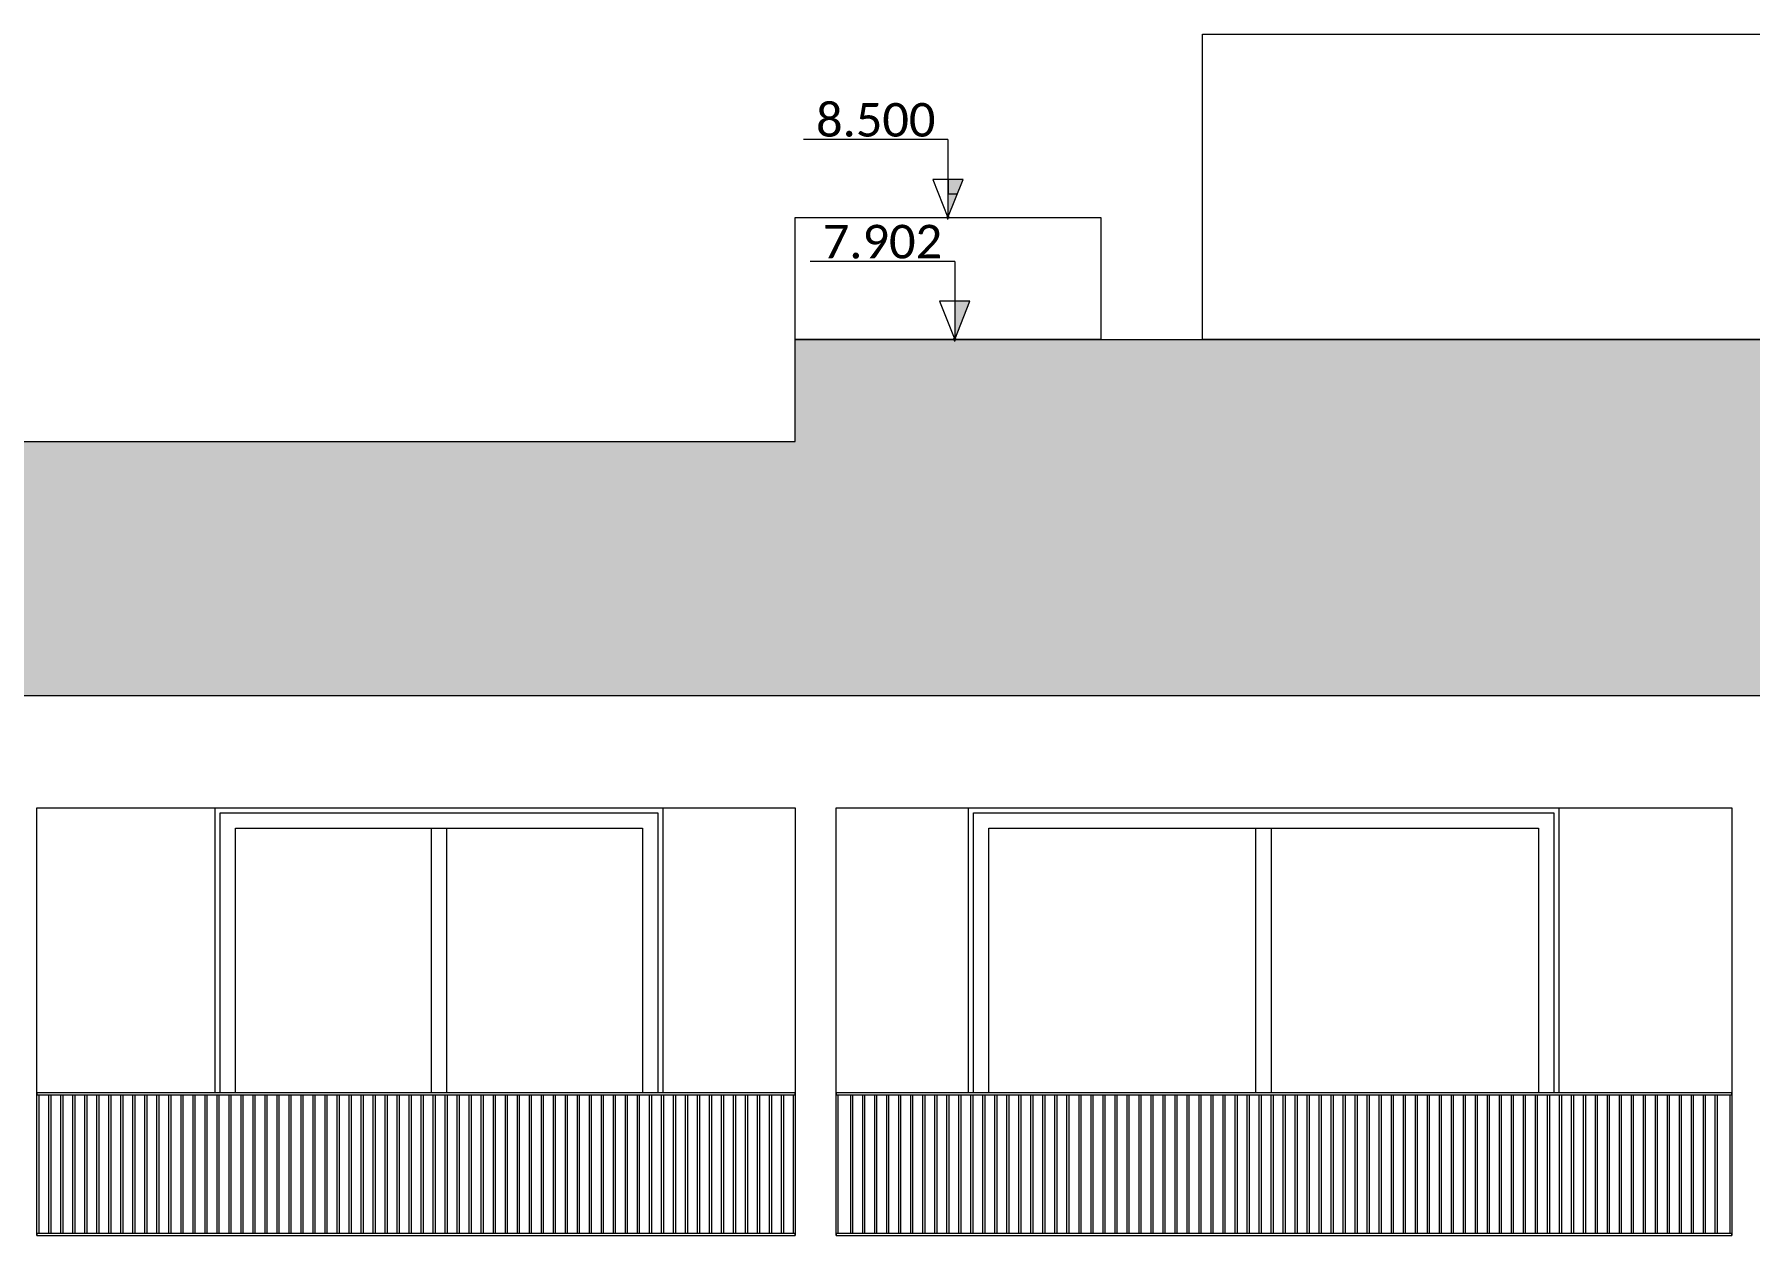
# Model space of a CAD drawing. Header units: metres. Extents: x -197 to 1099, y -24 to 14.
# Drawn here: x 775.17 to 783.59, y 3.43 to 9.4 of the extents above; entities that cross this region are included whole.
import ezdxf
from ezdxf.enums import TextEntityAlignment as Align

# ---------------------------------------------------------------- set-up
doc = ezdxf.new("R2010")
doc.units = ezdxf.units.M
doc.header["$LTSCALE"] = 0.001
doc.header["$PDMODE"] = 34
doc.header["$PDSIZE"] = 0.01
doc.layers.get('0').update_dxf_attribs({"lineweight": 13, "true_color": 0x000000})
for name, color, linetype, lineweight, true_color in [('Jach-Anotaciones-CalidaddeLínea  0.13', 7, 'Continuous', 13, 0x000000), ('Jach-Anotaciones-CalidaddeLínea 0.09', 7, 'Continuous', 9, 0x000000), ('Jach-Anotaciones-Hatch-Lum50%', 9, 'Continuous', 13, 0x808080), ('JACH-Anotaciones-Textos-Lum75% @ 0.075', 7, 'Continuous', 13, 0x404040), ('JACH-Arq-Muros03Bajos', 7, 'Continuous', 13, 0x404040), ('JACH-Arq-Ventanas-BajasyPisoTecho', 7, 'Continuous', 13, 0x404040)]:
    doc.layers.add(name, color=color, linetype=linetype, lineweight=lineweight, true_color=true_color)
doc.styles.add('02a-Calibri-JACH(1.8mm)', font='calibri.ttf', dxfattribs={"height": 2.2})
pattern_1 = [(0, (169.421, 45.032), (0, 6.985), [5.08, -1.905]), (90, (169.421, 45.032), (-6.985, 4e-16), [5.08, -1.905])]

# ---------------------------------------------------------------- blocks, each defined once
blk = doc.blocks.new('*U284')
at = {"lineweight": 0, "ltscale": 100}
h = blk.add_hatch(dxfattribs=at)
h.set_pattern_fill('ANGLE', color=256)
h.set_pattern_definition(pattern_1)
h.paths.add_polyline_path([(0, 2.5), (0, 0), (1, 2.5)])
h = blk.add_hatch(color=256, dxfattribs=at)
h.dxf.hatch_style = 1
h.paths.add_polyline_path([(0, 2.5), (0, 0), (1, 2.5)])
for points in [[(0, 5.1), (-9.47, 5.1)], [(0, 5.1), (0, 1.25)]]:
    blk.add_lwpolyline(points, dxfattribs=at)
for points in [[(0, 0), (1, 2.5), (-1, 2.5)], [(0, 2.5), (0, 0), (1, 2.5)]]:
    blk.add_lwpolyline(points, close=True, dxfattribs=at)
blk.add_point((0, 0), dxfattribs=at)
at = {"lineweight": 0, "ltscale": 100, "style": '02a-Calibri-JACH(1.8mm)'}
blk.add_attdef('ALT', text='', height=2.2, dxfattribs=at).set_placement((-4.73, 6.4), align=Align.MIDDLE_CENTER)
blk = doc.blocks.new('*U285')
at = {"lineweight": 0, "ltscale": 100}
h = blk.add_hatch(dxfattribs=at)
h.set_pattern_fill('ANGLE', color=256)
h.set_pattern_definition(pattern_1)
h.paths.add_polyline_path([(0, 2.5), (0, 0), (1, 2.5)])
h = blk.add_hatch(color=256, dxfattribs=at)
h.dxf.hatch_style = 1
h.paths.add_polyline_path([(0, 2.5), (0, 0), (1, 2.5)])
for points in [[(0, 5.1), (-9.47, 5.1)], [(0, 5.1), (0, 1.25)]]:
    blk.add_lwpolyline(points, dxfattribs=at)
for points in [[(0, 0), (1, 2.5), (-1, 2.5)], [(0, 2.5), (0, 0), (1, 2.5)]]:
    blk.add_lwpolyline(points, close=True, dxfattribs=at)
blk.add_point((0, 0), dxfattribs=at)
at = {"lineweight": 0, "ltscale": 100, "style": '02a-Calibri-JACH(1.8mm)'}
blk.add_attdef('ALT', text='', height=2.2, dxfattribs=at).set_placement((-4.73, 6.4), align=Align.MIDDLE_CENTER)

msp = doc.modelspace()

# ---------------------------------------------------------------- hatches: boundary and pattern name
at = {"layer": 'Jach-Anotaciones-Hatch-Lum50%', "ltscale": 100}
h = msp.add_hatch(dxfattribs=at)
h.set_pattern_fill('218', color=256, scale=0.13, pattern_type=2)
h.set_pattern_definition([(0, (502.60964, 0.04875), (0.26, 0.13), [0.0325, -0.2275]), (0, (502.60964, 0.065), (0.26, 0.13), [0.0325, -0.0975]), (0, (502.73964, 0.08125), (0.26, 0.13), [0.0325, -0.2275]), (0, (502.54464, 0), (0.26, 0.13), [0.01625, -0.13, 0.01625, -0.0975]), (45, (502.56089, 0.0325), (0, 0.13), [0.02298097, -0.34471456]), (45, (502.54464, 0.08125), (0, 0.13), [0.016419, -0.35127653]), (45, (502.54464, 0.0975), (0, 0.13), [0.019695, -0.34800053]), (135, (502.70714, 0.0975), (1e-17, 0.13), [0.019695, -0.34800053]), (135, (502.70714, 0.08125), (1e-17, 0.13), [0.016419, -0.35127653]), (135, (502.69089, 0.0325), (1e-17, 0.13), [0.02298097, -0.34471456]), (26.56505, (502.57714, 0.0325), (-7e-12, 0.13), [0.0363361, -0.25435273]), (26.56505, (502.57714, 0.04875), (-7e-12, 0.13), [0.0363361, -0.25435273]), (26.56505, (502.51214, 0.065), (-7e-12, 0.13), [0.0363361, -0.25435273]), (26.56505, (502.51214, 0.08125), (-7e-12, 0.13), [0.0363361, -0.25435273]), (63.43495, (502.544635, 0), (7e-12, 0.13), [0.0363361, -0.54504157]), (63.43495, (502.560885, 0), (7e-12, 0.13), [0.0363361, -0.54504157]), (116.56505, (502.690885, 0), (-7e-12, 0.13), [0.0363361, -0.54504157]), (116.56505, (502.707135, 0), (-7e-12, 0.13), [0.0363361, -0.54504157]), (153.43495, (502.67464, 0.0325), (7e-12, 0.13), [0.0363361, -0.25435273]), (153.43495, (502.67464, 0.04875), (7e-12, 0.13), [0.0363361, -0.25435273]), (153.43495, (502.73964, 0.065), (7e-12, 0.13), [0.0363361, -0.25435273]), (153.43495, (502.73964, 0.08125), (7e-12, 0.13), [0.0363361, -0.25435273]), (82.8749837, (502.544635, 0), (6e-14, 0.13), [0.13101166, -1.96517535]), (97.1250163, (502.707135, 0), (-6e-14, 0.13), [0.13101166, -1.96517535])])
h.paths.add_polyline_path([(771.25722, 6.15), (771.25722, 7.4), (778.90722, 7.4), (778.90722, 7.90159), (783.65722, 7.90159), (783.65722, 6.15)])

# ---------------------------------------------------------------- linework, layer by layer
at = {"layer": 'Jach-Anotaciones-CalidaddeLínea  0.13', "ltscale": 100}
for points in [[(780.90722, 9.4), (783.65722, 9.4), (783.65722, 7.90159), (780.90722, 7.90159)], [(778.90722, 8.5), (780.40722, 8.5), (780.40722, 7.90159), (778.90722, 7.90159)], [(771.25722, 6.15), (771.25722, 7.4), (778.90722, 7.4), (778.90722, 7.90159), (783.65722, 7.90159), (783.65722, 6.15)], [(786.75722, 3.35), (786.75722, 3.5), (786.90722, 3.5), (786.90722, 6.15), (771.25722, 6.15), (771.25722, 7.55), (765.43112, 7.55), (765.43112, 3.5), (765.58112, 3.5), (765.58112, 3.35)], [(775.18222, 5.6), (778.90722, 5.6), (778.90722, 3.5), (775.18222, 3.5)], [(776.05722, 5.6), (778.25722, 5.6), (778.25722, 3.5), (776.05722, 3.5)], [(776.08222, 5.575), (778.23222, 5.575), (778.23222, 3.525), (776.08222, 3.525)], [(783.50722, 3.5), (779.10722, 3.5), (779.10722, 5.6), (783.50722, 5.6)], [(779.75722, 5.6), (782.65722, 5.6), (782.65722, 3.5), (779.75722, 3.5)], [(779.78222, 5.575), (782.63222, 5.575), (782.63222, 3.525), (779.78222, 3.525)], [(776.15722, 5.5), (778.15722, 5.5), (778.15722, 3.6), (776.15722, 3.6)], [(779.85722, 5.5), (782.55722, 5.5), (782.55722, 3.6), (779.85722, 3.6)]]:
    msp.add_lwpolyline(points, close=True, dxfattribs=at)
at = {"layer": 'JACH-Arq-Muros03Bajos', "ltscale": 100}
for points in [[(775.18222, 4.2), (778.90722, 4.2), (778.90722, 3.5), (775.18222, 3.5)], [(779.10722, 4.2), (783.50722, 4.2), (783.50722, 3.5), (779.10722, 3.5)], [(779.10722, 4.2), (783.50722, 4.2), (783.50722, 3.5), (779.10722, 3.5)]]:
    msp.add_lwpolyline(points, close=True, dxfattribs=at)
at = {"layer": 'JACH-Arq-Ventanas-BajasyPisoTecho', "ltscale": 100}
for points in [[(777.11972, 5.5), (777.19472, 5.5), (777.19472, 3.6), (777.11972, 3.6)], [(781.16972, 5.5), (781.24472, 5.5), (781.24472, 3.6), (781.16972, 3.6)]]:
    msp.add_lwpolyline(points, close=True, dxfattribs=at)

# ---------------------------------------------------------------- block references
at = {"layer": 'JACH-Anotaciones-Textos-Lum75% @ 0.075', "ltscale": 100, "xscale": 0.075, "yscale": 0.075, "zscale": 0.075}
for name, p, values in [('*U284', (779.65722, 8.5), {'ALT': '8.500'}), ('*U285', (779.69002, 7.90159), {'ALT': '7.902'})]:
    msp.add_blockref(name, p, dxfattribs=at).add_auto_attribs(values)

# ---------------------------------------------------------------- next in the draw order: wipeouts: each hides what was drawn before it
at = {"ltscale": 100}
for points in [[(775.18222, 4.2), (778.90722, 4.2), (778.90722, 3.5), (775.18222, 3.5)], [(779.10722, 4.2), (783.50722, 4.2), (783.50722, 3.5), (779.10722, 3.5)]]:
    msp.add_wipeout(points, dxfattribs=at).dxf.layer = 'JACH-Arq-Muros03Bajos'

# ---------------------------------------------------------------- next in the draw order: linework, layer by layer
at = {"layer": 'Jach-Anotaciones-CalidaddeLínea  0.13', "ltscale": 100}
for points in [[(775.18222, 4.191), (778.90722, 4.191), (778.90722, 4.2), (775.18222, 4.2)], [(779.10722, 4.191), (783.50722, 4.191), (783.50722, 4.2), (779.10722, 4.2)], [(775.18222, 3.5), (778.90722, 3.5), (778.90722, 3.509), (775.18222, 3.509)], [(779.10722, 3.5), (783.50722, 3.5), (783.50722, 3.509), (779.10722, 3.509)]]:
    msp.add_lwpolyline(points, close=True, dxfattribs=at)
at = {"layer": 'Jach-Anotaciones-CalidaddeLínea 0.09', "ltscale": 100}
for points in [[(775.18222, 4.191), (775.19122, 4.191), (775.19122, 3.509), (775.18222, 3.509)], [(775.24122, 4.191), (775.25022, 4.191), (775.25022, 3.509), (775.24122, 3.509)], [(775.30022, 4.191), (775.30922, 4.191), (775.30922, 3.509), (775.30022, 3.509)], [(775.35922, 4.191), (775.36822, 4.191), (775.36822, 3.509), (775.35922, 3.509)], [(775.41822, 4.191), (775.42722, 4.191), (775.42722, 3.509), (775.41822, 3.509)], [(775.47722, 4.191), (775.48622, 4.191), (775.48622, 3.509), (775.47722, 3.509)], [(775.53622, 4.191), (775.54522, 4.191), (775.54522, 3.509), (775.53622, 3.509)], [(775.59522, 4.191), (775.60422, 4.191), (775.60422, 3.509), (775.59522, 3.509)], [(775.65422, 4.191), (775.66322, 4.191), (775.66322, 3.509), (775.65422, 3.509)], [(775.71322, 4.191), (775.72222, 4.191), (775.72222, 3.509), (775.71322, 3.509)], [(775.77222, 4.191), (775.78122, 4.191), (775.78122, 3.509), (775.77222, 3.509)], [(775.83122, 4.191), (775.84022, 4.191), (775.84022, 3.509), (775.83122, 3.509)], [(775.89022, 4.191), (775.89922, 4.191), (775.89922, 3.509), (775.89022, 3.509)], [(775.94922, 4.191), (775.95822, 4.191), (775.95822, 3.509), (775.94922, 3.509)], [(776.00822, 4.191), (776.01722, 4.191), (776.01722, 3.509), (776.00822, 3.509)], [(776.06722, 4.191), (776.07622, 4.191), (776.07622, 3.509), (776.06722, 3.509)], [(776.12622, 4.191), (776.13522, 4.191), (776.13522, 3.509), (776.12622, 3.509)], [(776.18522, 4.191), (776.19422, 4.191), (776.19422, 3.509), (776.18522, 3.509)], [(776.24422, 4.191), (776.25322, 4.191), (776.25322, 3.509), (776.24422, 3.509)], [(776.30322, 4.191), (776.31222, 4.191), (776.31222, 3.509), (776.30322, 3.509)], [(776.36222, 4.191), (776.37122, 4.191), (776.37122, 3.509), (776.36222, 3.509)], [(776.42122, 4.191), (776.43022, 4.191), (776.43022, 3.509), (776.42122, 3.509)], [(776.48022, 4.191), (776.48922, 4.191), (776.48922, 3.509), (776.48022, 3.509)], [(776.53922, 4.191), (776.54822, 4.191), (776.54822, 3.509), (776.53922, 3.509)], [(776.59822, 4.191), (776.60722, 4.191), (776.60722, 3.509), (776.59822, 3.509)], [(776.65722, 4.191), (776.66622, 4.191), (776.66622, 3.509), (776.65722, 3.509)], [(776.71622, 4.191), (776.72522, 4.191), (776.72522, 3.509), (776.71622, 3.509)], [(776.77522, 4.191), (776.78422, 4.191), (776.78422, 3.509), (776.77522, 3.509)], [(776.83422, 4.191), (776.84322, 4.191), (776.84322, 3.509), (776.83422, 3.509)], [(776.89322, 4.191), (776.90222, 4.191), (776.90222, 3.509), (776.89322, 3.509)], [(776.95222, 4.191), (776.96122, 4.191), (776.96122, 3.509), (776.95222, 3.509)], [(777.01122, 4.191), (777.02022, 4.191), (777.02022, 3.509), (777.01122, 3.509)], [(777.07022, 4.191), (777.07922, 4.191), (777.07922, 3.509), (777.07022, 3.509)], [(777.12922, 4.191), (777.13822, 4.191), (777.13822, 3.509), (777.12922, 3.509)], [(777.18822, 4.191), (777.19722, 4.191), (777.19722, 3.509), (777.18822, 3.509)], [(777.24722, 4.191), (777.25622, 4.191), (777.25622, 3.509), (777.24722, 3.509)], [(777.30622, 4.191), (777.31522, 4.191), (777.31522, 3.509), (777.30622, 3.509)], [(777.36522, 4.191), (777.37422, 4.191), (777.37422, 3.509), (777.36522, 3.509)], [(777.42422, 4.191), (777.43322, 4.191), (777.43322, 3.509), (777.42422, 3.509)], [(777.48322, 4.191), (777.49222, 4.191), (777.49222, 3.509), (777.48322, 3.509)], [(777.54222, 4.191), (777.55122, 4.191), (777.55122, 3.509), (777.54222, 3.509)], [(777.60122, 4.191), (777.61022, 4.191), (777.61022, 3.509), (777.60122, 3.509)], [(777.66022, 4.191), (777.66922, 4.191), (777.66922, 3.509), (777.66022, 3.509)], [(777.71922, 4.191), (777.72822, 4.191), (777.72822, 3.509), (777.71922, 3.509)], [(777.77822, 4.191), (777.78722, 4.191), (777.78722, 3.509), (777.77822, 3.509)], [(777.83722, 4.191), (777.84622, 4.191), (777.84622, 3.509), (777.83722, 3.509)], [(777.89622, 4.191), (777.90522, 4.191), (777.90522, 3.509), (777.89622, 3.509)], [(777.95522, 4.191), (777.96422, 4.191), (777.96422, 3.509), (777.95522, 3.509)], [(778.01422, 4.191), (778.02322, 4.191), (778.02322, 3.509), (778.01422, 3.509)], [(778.07322, 4.191), (778.08222, 4.191), (778.08222, 3.509), (778.07322, 3.509)], [(778.13222, 4.191), (778.14122, 4.191), (778.14122, 3.509), (778.13222, 3.509)], [(778.19122, 4.191), (778.20022, 4.191), (778.20022, 3.509), (778.19122, 3.509)], [(778.25022, 4.191), (778.25922, 4.191), (778.25922, 3.509), (778.25022, 3.509)], [(778.30922, 4.191), (778.31822, 4.191), (778.31822, 3.509), (778.30922, 3.509)], [(778.36822, 4.191), (778.37722, 4.191), (778.37722, 3.509), (778.36822, 3.509)], [(778.42722, 4.191), (778.43622, 4.191), (778.43622, 3.509), (778.42722, 3.509)], [(778.48622, 4.191), (778.49522, 4.191), (778.49522, 3.509), (778.48622, 3.509)], [(778.54522, 4.191), (778.55422, 4.191), (778.55422, 3.509), (778.54522, 3.509)], [(778.60422, 4.191), (778.61322, 4.191), (778.61322, 3.509), (778.60422, 3.509)], [(778.66322, 4.191), (778.67222, 4.191), (778.67222, 3.509), (778.66322, 3.509)], [(778.72222, 4.191), (778.73122, 4.191), (778.73122, 3.509), (778.72222, 3.509)], [(778.78122, 4.191), (778.79022, 4.191), (778.79022, 3.509), (778.78122, 3.509)], [(778.84022, 4.191), (778.84922, 4.191), (778.84922, 3.509), (778.84022, 3.509)], [(778.89822, 4.191), (778.90722, 4.191), (778.90722, 3.509), (778.89822, 3.509)], [(779.10722, 4.191), (779.11622, 4.191), (779.11622, 3.509), (779.10722, 3.509)], [(779.17972, 4.191), (779.18872, 4.191), (779.18872, 3.509), (779.17972, 3.509)], [(779.23872, 4.191), (779.24772, 4.191), (779.24772, 3.509), (779.23872, 3.509)], [(779.29772, 4.191), (779.30672, 4.191), (779.30672, 3.509), (779.29772, 3.509)], [(779.35672, 4.191), (779.36572, 4.191), (779.36572, 3.509), (779.35672, 3.509)], [(779.41572, 4.191), (779.42472, 4.191), (779.42472, 3.509), (779.41572, 3.509)], [(779.47472, 4.191), (779.48372, 4.191), (779.48372, 3.509), (779.47472, 3.509)], [(779.53372, 4.191), (779.54272, 4.191), (779.54272, 3.509), (779.53372, 3.509)], [(779.59272, 4.191), (779.60172, 4.191), (779.60172, 3.509), (779.59272, 3.509)], [(779.65172, 4.191), (779.66072, 4.191), (779.66072, 3.509), (779.65172, 3.509)], [(779.71072, 4.191), (779.71972, 4.191), (779.71972, 3.509), (779.71072, 3.509)], [(779.76972, 4.191), (779.77872, 4.191), (779.77872, 3.509), (779.76972, 3.509)], [(779.82872, 4.191), (779.83772, 4.191), (779.83772, 3.509), (779.82872, 3.509)], [(779.88772, 4.191), (779.89672, 4.191), (779.89672, 3.509), (779.88772, 3.509)], [(779.94672, 4.191), (779.95572, 4.191), (779.95572, 3.509), (779.94672, 3.509)], [(780.00572, 4.191), (780.01472, 4.191), (780.01472, 3.509), (780.00572, 3.509)], [(780.06472, 4.191), (780.07372, 4.191), (780.07372, 3.509), (780.06472, 3.509)], [(780.12372, 4.191), (780.13272, 4.191), (780.13272, 3.509), (780.12372, 3.509)], [(780.18272, 4.191), (780.19172, 4.191), (780.19172, 3.509), (780.18272, 3.509)], [(780.24172, 4.191), (780.25072, 4.191), (780.25072, 3.509), (780.24172, 3.509)], [(780.30072, 4.191), (780.30972, 4.191), (780.30972, 3.509), (780.30072, 3.509)], [(780.35972, 4.191), (780.36872, 4.191), (780.36872, 3.509), (780.35972, 3.509)], [(780.41872, 4.191), (780.42772, 4.191), (780.42772, 3.509), (780.41872, 3.509)], [(780.47772, 4.191), (780.48672, 4.191), (780.48672, 3.509), (780.47772, 3.509)], [(780.53672, 4.191), (780.54572, 4.191), (780.54572, 3.509), (780.53672, 3.509)], [(780.59572, 4.191), (780.60472, 4.191), (780.60472, 3.509), (780.59572, 3.509)], [(780.65472, 4.191), (780.66372, 4.191), (780.66372, 3.509), (780.65472, 3.509)], [(780.71372, 4.191), (780.72272, 4.191), (780.72272, 3.509), (780.71372, 3.509)], [(780.77272, 4.191), (780.78172, 4.191), (780.78172, 3.509), (780.77272, 3.509)], [(780.83172, 4.191), (780.84072, 4.191), (780.84072, 3.509), (780.83172, 3.509)], [(780.89072, 4.191), (780.89972, 4.191), (780.89972, 3.509), (780.89072, 3.509)], [(780.94972, 4.191), (780.95872, 4.191), (780.95872, 3.509), (780.94972, 3.509)], [(781.00872, 4.191), (781.01772, 4.191), (781.01772, 3.509), (781.00872, 3.509)], [(781.06772, 4.191), (781.07672, 4.191), (781.07672, 3.509), (781.06772, 3.509)], [(781.12672, 4.191), (781.13572, 4.191), (781.13572, 3.509), (781.12672, 3.509)], [(781.18572, 4.191), (781.19472, 4.191), (781.19472, 3.509), (781.18572, 3.509)], [(781.24472, 4.191), (781.25372, 4.191), (781.25372, 3.509), (781.24472, 3.509)], [(781.30372, 4.191), (781.31272, 4.191), (781.31272, 3.509), (781.30372, 3.509)], [(781.36272, 4.191), (781.37172, 4.191), (781.37172, 3.509), (781.36272, 3.509)], [(781.42172, 4.191), (781.43072, 4.191), (781.43072, 3.509), (781.42172, 3.509)], [(781.48072, 4.191), (781.48972, 4.191), (781.48972, 3.509), (781.48072, 3.509)], [(781.53972, 4.191), (781.54872, 4.191), (781.54872, 3.509), (781.53972, 3.509)], [(781.59872, 4.191), (781.60772, 4.191), (781.60772, 3.509), (781.59872, 3.509)], [(781.65772, 4.191), (781.66672, 4.191), (781.66672, 3.509), (781.65772, 3.509)], [(781.71672, 4.191), (781.72572, 4.191), (781.72572, 3.509), (781.71672, 3.509)], [(781.77572, 4.191), (781.78472, 4.191), (781.78472, 3.509), (781.77572, 3.509)], [(781.83472, 4.191), (781.84372, 4.191), (781.84372, 3.509), (781.83472, 3.509)], [(781.89372, 4.191), (781.90272, 4.191), (781.90272, 3.509), (781.89372, 3.509)], [(781.95272, 4.191), (781.96172, 4.191), (781.96172, 3.509), (781.95272, 3.509)], [(782.01172, 4.191), (782.02072, 4.191), (782.02072, 3.509), (782.01172, 3.509)], [(782.07072, 4.191), (782.07972, 4.191), (782.07972, 3.509), (782.07072, 3.509)], [(782.12972, 4.191), (782.13872, 4.191), (782.13872, 3.509), (782.12972, 3.509)], [(782.18872, 4.191), (782.19772, 4.191), (782.19772, 3.509), (782.18872, 3.509)], [(782.24772, 4.191), (782.25672, 4.191), (782.25672, 3.509), (782.24772, 3.509)], [(782.30672, 4.191), (782.31572, 4.191), (782.31572, 3.509), (782.30672, 3.509)], [(782.36572, 4.191), (782.37472, 4.191), (782.37472, 3.509), (782.36572, 3.509)], [(782.42472, 4.191), (782.43372, 4.191), (782.43372, 3.509), (782.42472, 3.509)], [(782.48372, 4.191), (782.49272, 4.191), (782.49272, 3.509), (782.48372, 3.509)], [(782.54272, 4.191), (782.55172, 4.191), (782.55172, 3.509), (782.54272, 3.509)], [(782.60172, 4.191), (782.61072, 4.191), (782.61072, 3.509), (782.60172, 3.509)], [(782.66072, 4.191), (782.66972, 4.191), (782.66972, 3.509), (782.66072, 3.509)], [(782.71972, 4.191), (782.72872, 4.191), (782.72872, 3.509), (782.71972, 3.509)], [(782.77872, 4.191), (782.78772, 4.191), (782.78772, 3.509), (782.77872, 3.509)], [(782.83672, 4.191), (782.84572, 4.191), (782.84572, 3.509), (782.83672, 3.509)], [(782.89572, 4.191), (782.90472, 4.191), (782.90472, 3.509), (782.89572, 3.509)], [(782.95472, 4.191), (782.96372, 4.191), (782.96372, 3.509), (782.95472, 3.509)], [(783.01372, 4.191), (783.02272, 4.191), (783.02272, 3.509), (783.01372, 3.509)], [(783.07272, 4.191), (783.08172, 4.191), (783.08172, 3.509), (783.07272, 3.509)], [(783.13172, 4.191), (783.14072, 4.191), (783.14072, 3.509), (783.13172, 3.509)], [(783.19072, 4.191), (783.19972, 4.191), (783.19972, 3.509), (783.19072, 3.509)], [(783.24972, 4.191), (783.25872, 4.191), (783.25872, 3.509), (783.24972, 3.509)], [(783.30872, 4.191), (783.31772, 4.191), (783.31772, 3.509), (783.30872, 3.509)], [(783.36772, 4.191), (783.37672, 4.191), (783.37672, 3.509), (783.36772, 3.509)], [(783.42572, 4.191), (783.43472, 4.191), (783.43472, 3.509), (783.42572, 3.509)], [(783.49822, 4.191), (783.50722, 4.191), (783.50722, 3.509), (783.49822, 3.509)]]:
    msp.add_lwpolyline(points, close=True, dxfattribs=at)

doc.saveas('drawing.dxf')
